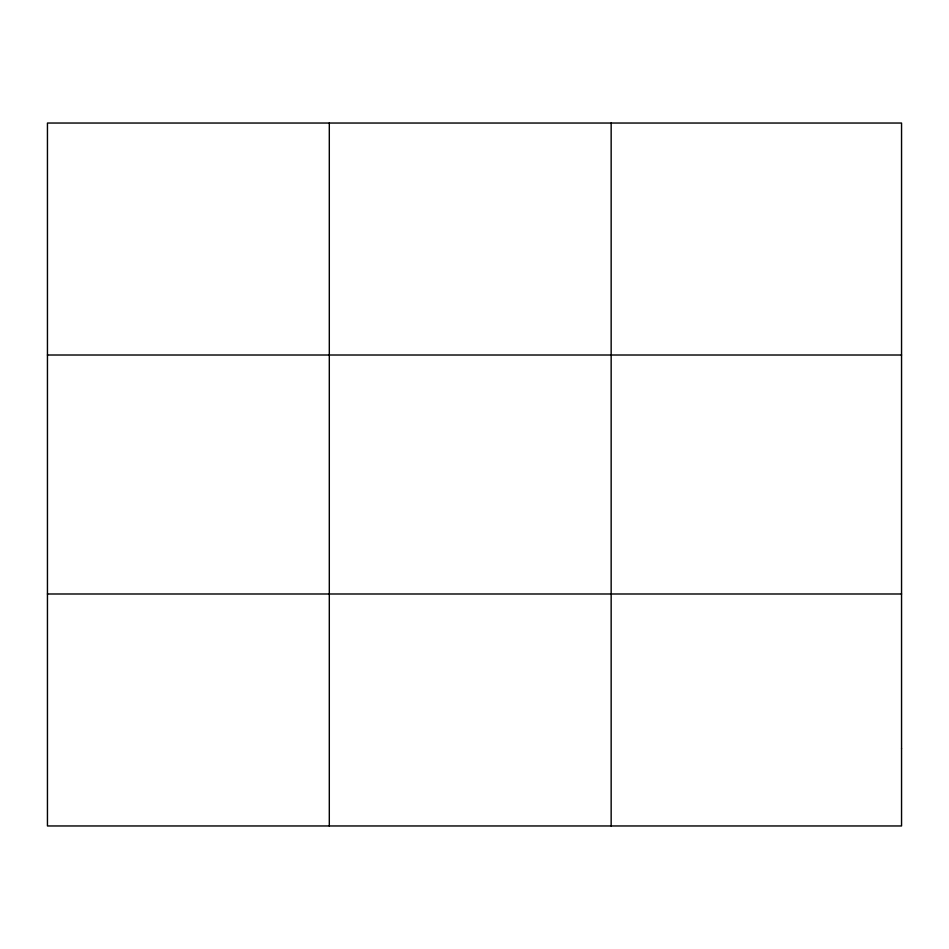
<?xml version="1.0" encoding="UTF-8"?>
<svg xmlns="http://www.w3.org/2000/svg" width="949" height="949" viewBox="0 0 949 949"><rect width="100%" height="100%" fill="white"/><g stroke="black" fill="none" stroke-linecap="round" stroke-linejoin="round"><path stroke-width="1.42" d="M329.303 825.962L329.303 123.038M611.156 825.962L611.156 123.038M47.45 355.009L901.55 355.009M47.45 593.991L901.55 593.991M901.55 748.642L901.55 825.962L47.45 825.962L47.45 123.038L901.55 123.038L901.55 748.642"/></g></svg>
